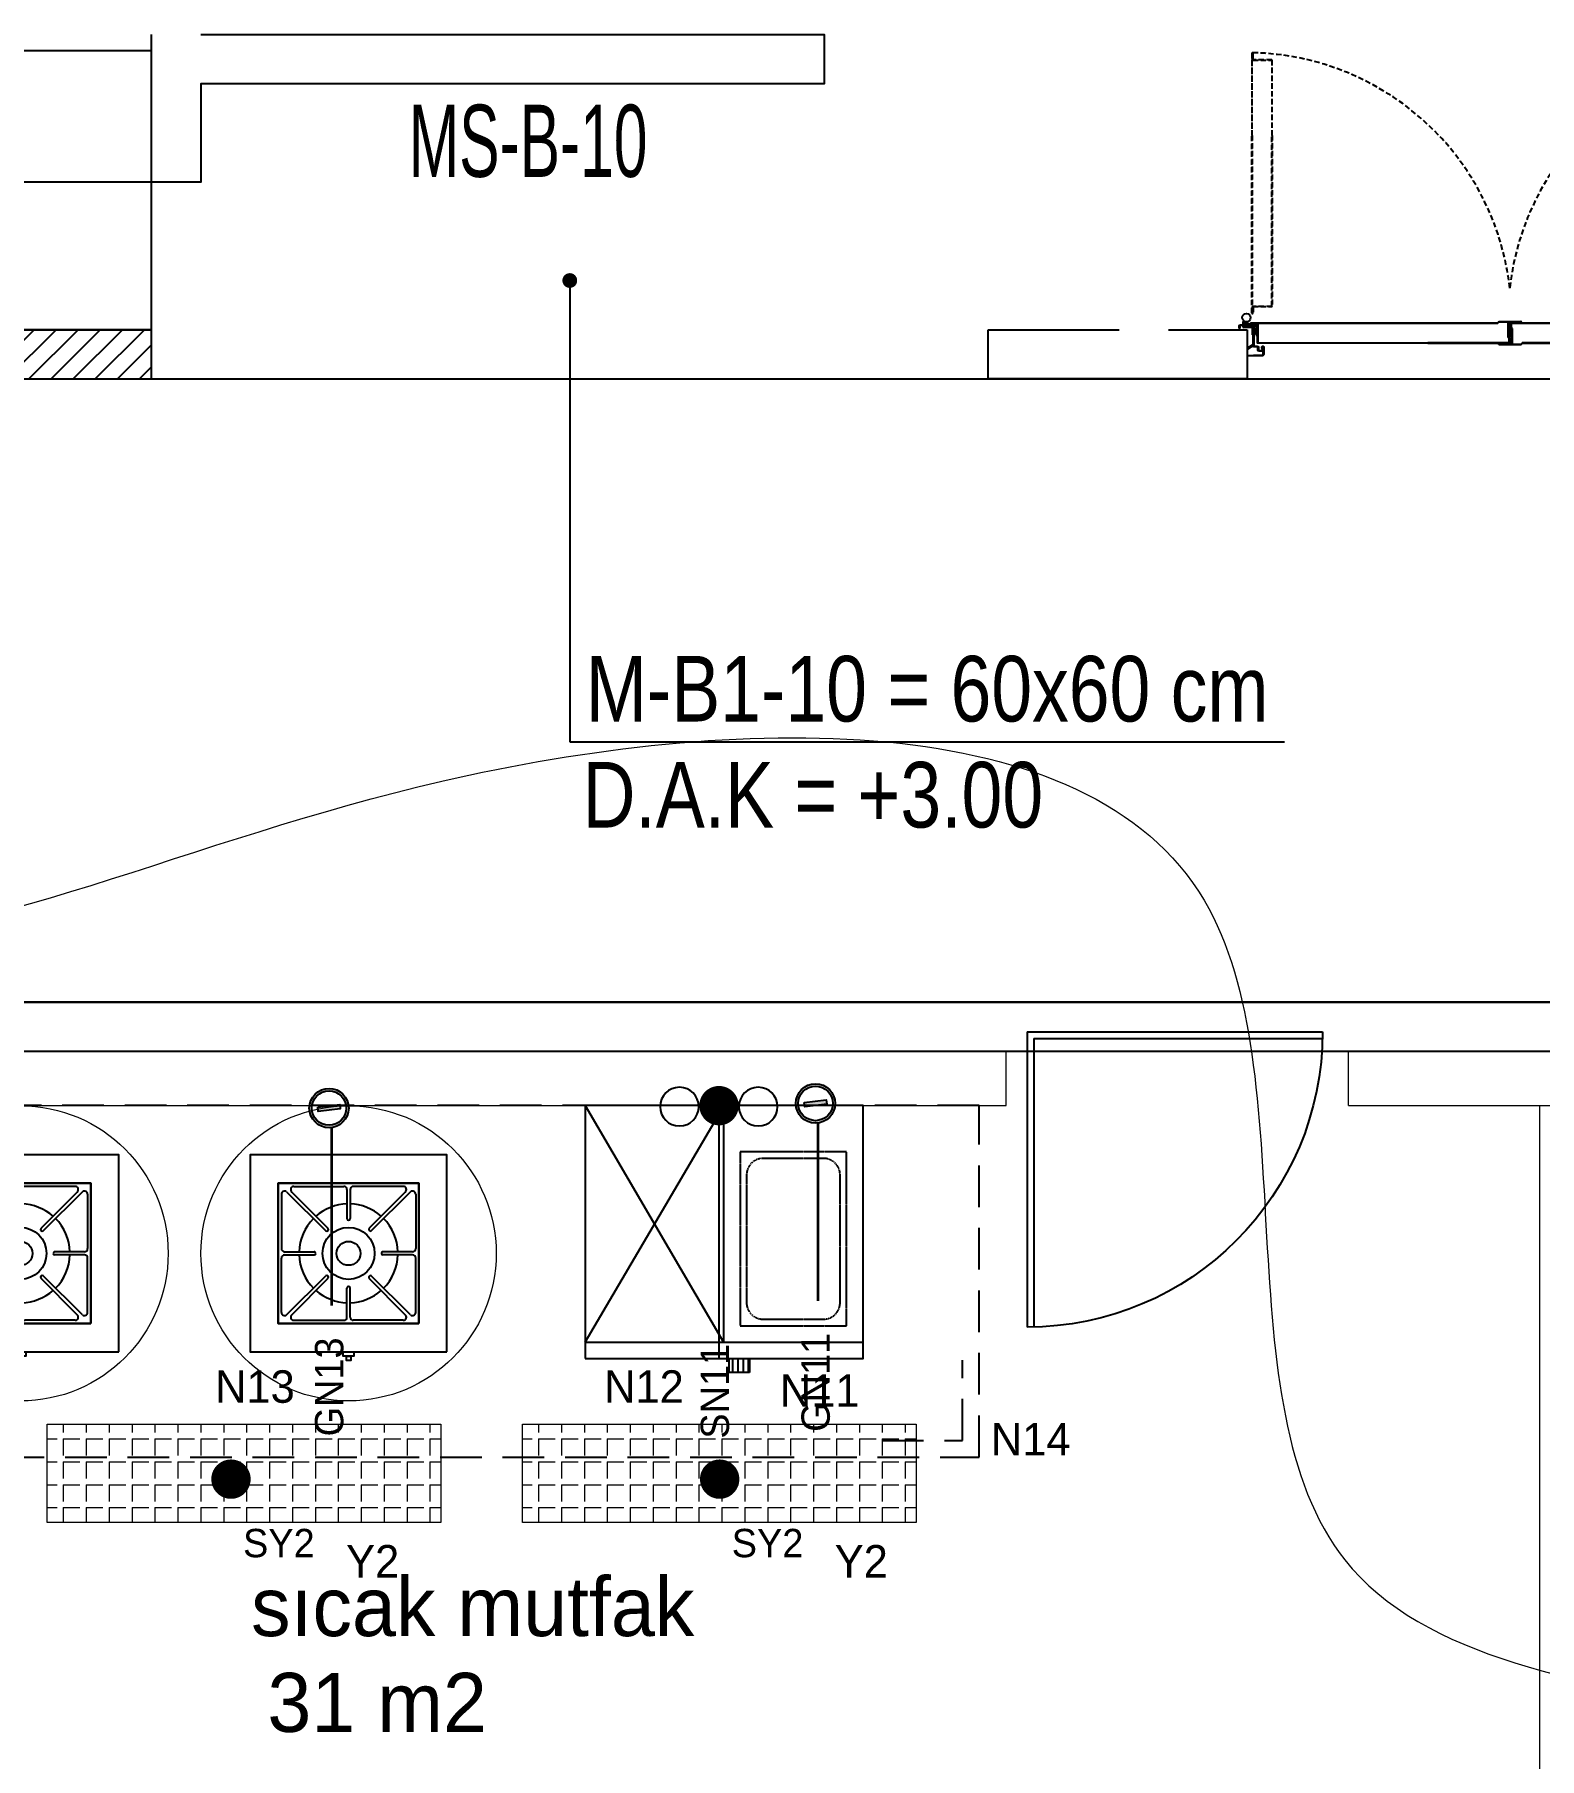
# Model space of a CAD drawing. Header units: centimetres. Extents: x -72470 to -43129, y -18750 to -16337.
# Drawn here: x -46882 to -46423, y -17108 to -16582 of the extents above; entities that cross this region are included whole.
import ezdxf

# ---------------------------------------------------------------- set-up
doc = ezdxf.new("R2010")
doc.units = ezdxf.units.CM
doc.header["$MEASUREMENT"] = 0
for name, pattern in [('11-021_3001-BLOK_B_ZEMIN_KAT$0$HIDDEN2', [4.7624999999999975, 3.174999999999998, -1.587499999999999]), ('DASHDOT', [25.399999999999995, 12.7, -6.349999999999998, 0, -6.349999999999998]), ('Dashed', [0.0056444444656372, 0.0028222222328186, -0.0028222222328186]), ('DUZ', [0]), ('HIDDENX2', [19.049999999999997, 12.7, -6.349999999999998])]:
    doc.linetypes.add(name, pattern=pattern)
doc.layers.get('0').update_dxf_attribs({"linetype": 'DUZ', "lineweight": 0})
doc.layers.add('11-021_3001-BLOK_B_ZEMIN_KAT$0$2DALANNET', color=1, linetype='Continuous', plot=False)
for name, color, linetype in [('11-021_3001-BLOK_B_ZEMIN_KAT$0$2DDOSEMETARAMA', 8, 'Continuous'), ('11-021_3001-BLOK_B_ZEMIN_KAT$0$2DDUVAR', 3, 'Continuous'), ('11-021_3001-BLOK_B_ZEMIN_KAT$0$2DKAPI', 180, 'Continuous'), ('11-021_3001-BLOK_B_ZEMIN_KAT$0$2DTARAMA-DUVAR', 250, 'Continuous'), ('11-021_3001-BLOK_B_ZEMIN_KAT$0$2DTARAMA1', 253, 'Continuous'), ('11-021_3001-BLOK_B_ZEMIN_KAT$0$2DYAZI1', 212, 'Continuous'), ('11-021_3001-BLOK_B_ZEMIN_KAT$0$2DYAZI_SAFT', 212, 'Continuous'), ('kapı ABD', 55, 'Continuous'), ('S2000-002 Çizgi', 7, 'Continuous'), ('S2000-019 Su Tes İşaretler', 5, 'Continuous'), ('S2000-024 Gaz Tes İşaretler', 3, 'Continuous'), ('SIH', 4, 'Continuous'), ('SU', 152, 'Continuous'), ('wall', 4, 'Continuous')]:
    doc.layers.add(name, color=color, linetype=linetype)
for name, color, linetype, lineweight in [('ELK', 1, 'Continuous', 35), ('GAZ', 200, 'Continuous', 25), ('TEFRIS', 30, 'Continuous', 9)]:
    doc.layers.add(name, color=color, linetype=linetype, lineweight=lineweight)
doc.styles.add('11-021_3001-BLOK_B_ZEMIN_KAT$0$ARIAL', font='arial.ttf', dxfattribs={"width": 0.8})
doc.styles.add('11-021_3001-BLOK_B_ZEMIN_KAT$0$OLCU', font='arial.ttf', dxfattribs={"width": 0.8})
doc.styles.add('TAKSİM', font='GOTHIC.TTF', dxfattribs={"height": 20})
doc.dimstyles.new('11-021_3001-BLOK_B_ZEMIN_KAT$0$DIM100', dxfattribs={"dimscale": 90, "dimtxt": 0.25, "dimasz": 0.005, "dimexe": 0.04, "dimexo": 0.1, "dimgap": 0.05, "dimtad": 1, "dimrnd": 0.5, "dimdsep": 46, "dimtxsty": '11-021_3001-BLOK_B_ZEMIN_KAT$0$OLCU', "dimblk": '11-021_3001-BLOK_B_ZEMIN_KAT$0$WDIM', "dimcen": 0.09, "dimse1": 1, "dimse2": 1, "dimclrd": 256, "dimclre": 256, "dimclrt": 6, "dimadec": 0, "dimazin": 0, "dimtfac": 1, "dimtix": 1, "dimtmove": 1, "dimatfit": 2, "dimldrblk": '11-021_3001-BLOK_B_ZEMIN_KAT$0$WDIM', "dimfxl": 1, "dimtolj": 1, "dimarcsym": 0})

# ---------------------------------------------------------------- blocks, each defined once
blk = doc.blocks.new('11-021_3001-BLOK_B_ZEMIN_KAT$0$K-22')
at = {"layer": '11-021_3001-BLOK_B_ZEMIN_KAT$0$2DKAPI'}
for p, q in [((-1.359999900008915, 2.290000000000873), (-1.359999900008915, 1.5)), ((-1.359999900008915, 1.30000000000109), (-1.359999900008915, 1.100000000000362)), ((-1.059999900009642, 2.290000000000873), (-1.059999900009642, 1.5)), ((-1.059999900009642, 1.30000000000109), (-1.059999900009642, 1.100000000000362)), ((-0.2499999000101525, 2.440000000000509), (-0.9099999000100067, 2.440000000000509)), ((1.390000099991083, 0.9500000000007276), (-0.9099999000100067, 0.9500000000007276)), ((1.390000099991083, 0.6500000000014552), (-0.9099999000100067, 0.6500000000014552)), ((-0.7299999000097162, 0.9500000000007276), (-0.7299999000097162, 1.30000000000109)), ((-0.1482389756292832, 2.444115963049624), (-0.3680908695623657, 2.224264057662365)), ((0.6406736556655233, 2.808764555677043), (-0.1266695074828021, 2.041421352554606)), ((2.650000099989483, 1.700000000000725), (0.0147518524372572, 1.700000000000725)), ((1.390000099991083, 0.9500000000007276), (2.032287565552906, 0.9500000000007276)), ((1.5, 0.5), (1.5, -1.549999999999271)), ((1.800000000001088, 0.5), (1.800000000001088, -1.549999999999271)), ((2.164575231096023, 1.400000000001455), (2.650000099989483, 1.400000000001455)), ((2.800000099990937, 1.25), (2.800000099990937, -2)), ((3.100000099990211, 1.25), (3.100000099990211, -2)), ((76.80000000000109, 2.515000000001236), (76.32500000000073, 2.040000000000873)), ((76.8114213562385, 2.415000000000873), (76.39571067811812, 1.999289321882313)), ((76.80000000000109, 2.515000000001236), (83.375, 2.515000000001236)), ((76.8114213562385, 2.415000000000873), (83.375, 2.415000000000873)), ((79.39999999999962, 2.290000000000873), (79.39999999999962, -2.17819388603311)), ((79.5, 2.390000000001236), (83.27499999999962, 2.390000000001236)), ((79.5, 2.290000000000873), (79.5, -2.17819388603311)), ((79.5, 2.290000000000873), (83.27499999999962, 2.290000000000873)), ((79.80000000000109, 1.861806113967759), (79.5, 1.861806113967759)), ((79.5, 0.2218061139683414), (79.80000000000109, 0.2218061139683414)), ((79.57500000000073, 2.265000000001236), (83.37500000000182, 2.265000000001236)), ((79.57500000000073, 2.265000000001236), (79.57500000000073, 2.165000000000873)), ((79.57500000000073, 2.165000000000873), (83.37500000000182, 2.165000000000873)), ((79.80000000000109, 1.861806113967759), (79.80000000000109, -2.17819388603311)), ((80.39999999999961, 0.5353113425608172), (80.39999999999961, 1.940000000000509)), ((80.39999999999961, 0.3781938860338414), (80.39999999999961, -3.92180611396543)), ((80.70000000000073, 0.3781938860338414), (80.39999999999961, 0.3781938860338414)), ((80.47411809548973, 0.4387187599331811), (80.70000000000073, 0.3781938860338414)), ((80.5, 0.5353113425608172), (80.5, 1.970000000001164)), ((80.5, 0.5353113425608172), (80.72588190451098, 0.4747864686632969)), ((80.70000000000073, -4.349999999998543), (80.70000000000073, 0.3781938860338414)), ((80.80000000000109, -4.349999999998543), (80.80000000000109, 0.3781938860338414)), ((83.27499999999962, 2.390000000001236), (83.27499999999962, 2.290000000000873)), ((83.375, 2.415000000000873), (83.37500000000182, 2.265000000001236)), ((83.47500000000038, 2.415000000000873), (83.47500000000038, 2.265000000001236)), ((156.8999999000098, 1.25), (156.8999999000098, -2)), ((157.199999900009, 1.25), (157.199999900009, -2)), ((157.3499999000105, 1.700000000000725), (159.9852481475627, 1.700000000000725)), ((157.8354247689039, 1.400000000001455), (157.3499999000105, 1.400000000001455)), ((158.6099999000089, 0.9500000000007276), (157.9677124344471, 0.9500000000007276)), ((158.1999999999989, 0.5), (158.1999999999989, -1.549999999999271)), ((158.5, 0.5), (158.5, -1.549999999999271)), ((158.6099999000089, 0.9500000000007276), (160.90999990001, 0.9500000000007276)), ((158.6099999000089, 0.6500000000014552), (160.90999990001, 0.6500000000014552)), ((159.3593263443344, 2.808764555677043), (160.1266695074828, 2.041421352554606)), ((160.1482389756293, 2.444115963049624), (160.3680908695623, 2.224264057662365)), ((160.2499999000101, 2.440000000000509), (160.90999990001, 2.440000000000509)), ((160.7299999000097, 0.9500000000007276), (160.7299999000097, 1.30000000000109)), ((161.0599999000096, 2.290000000000873), (161.0599999000096, 1.5)), ((161.0599999000096, 1.30000000000109), (161.0599999000096, 1.100000000000362)), ((161.3599999000089, 2.290000000000873), (161.3599999000089, 1.5)), ((161.3599999000089, 1.30000000000109), (161.3599999000089, 1.100000000000362)), ((1.800000000001088, -1.549999999999271), (1.5, -1.549999999999271)), ((3.100000099990211, -2), (2.800000099990937, -2)), ((76.70000000000255, -4.474999999998543), (76.7000000000007, -4.324999999998905)), ((80.60000000000036, -4.224999999998543), (76.80000000000109, -4.224999999998543)), ((80.60000000000036, -4.324999999998905), (76.80000000000109, -4.324999999998905)), ((76.80000000000109, -4.474999999998543), (76.80000000000109, -4.324999999998905)), ((83.3635786437626, -4.474999999998543), (76.80000000000109, -4.474999999998543)), ((83.375, -4.574999999998908), (76.80000000000109, -4.574999999998908)), ((80.70000000000073, -4.349999999998543), (76.89999999999962, -4.349999999998543)), ((76.89999999999962, -4.449999999998908), (76.89999999999962, -4.349999999998543)), ((80.70000000000073, -4.449999999998908), (76.89999999999962, -4.449999999998908)), ((79.70000000000073, -2.335311342560089), (79.47411809548977, -2.274786468660749)), ((79.5, -2.17819388603311), (79.80000000000109, -2.17819388603311)), ((79.72588190451097, -2.238718759930634), (79.5, -2.17819388603311)), ((79.70000000000073, -2.335311342560089), (79.70000000000073, -3.999999999998181)), ((79.80000000000109, -0.3781938860320224), (80.39999999999961, -0.3781938860320224)), ((79.80000000000109, -0.6281938860320225), (80.39999999999961, -0.6281938860320225)), ((79.80000000000109, -1.921943872519475), (80.39999999999961, -1.346943926573658)), ((79.80000000000109, -2.335311342560089), (79.80000000000109, -3.999999999998181)), ((80.39999999999961, -1.771806113965793), (80.70000000000073, -1.771806113965793)), ((80.39999999999961, -3.92180611396543), (80.70000000000073, -3.92180611396543)), ((80.60000000000036, -4.324999999998905), (80.60000000000036, -4.224999999998543)), ((83.3635786437626, -4.474999999998543), (83.77928932188117, -4.059289321879986)), ((83.375, -4.574999999998908), (83.85000000000038, -4.099999999998543)), ((156.8999999000098, -2), (157.199999900009, -2)), ((158.1999999999989, -1.549999999999271), (158.5, -1.549999999999271)), ((2.000000099989847, -8), (0, -8)), ((157.9999999000101, -8), (160, -8))]:
    blk.add_line(p, q, dxfattribs=at)
at = {"layer": '11-021_3001-BLOK_B_ZEMIN_KAT$0$2DKAPI', "lineweight": -2}
for points in [[(3.399999999999636, -5.399999999999636), (3.399999999999636, -6.099999999998545, 0.4142135623730951), (3.600000000000362, -6.299999999999272), (4.399999999999637, -6.299999999999272, 0.4945646170043649), (4.592946919385211, -6.047355092363433), (4.59294690000024, -6.04735509999955), (4.410579620924182, -5.378967361453756, -1.142909286166664), (5.000000000001818, -5.299999999999272), (5, -7.599999999998545, -0.4142135623730871), (4.600000000000362, -8), (2, -8), (2, -7.799999999999272), (4.600000000000362, -7.799999999999272, 0.4142135623730769), (4.800000000001088, -7.599999999998545), (4.800000000001088, -5.299999999999272, 1.142909286166394), (4.603526540307938, -5.326322453816827), (4.78589384652696, -5.994710213157302, -0.4945645940809531), (4.399999999999637, -6.5), (3.600000000000362, -6.5, -0.4142135623730951), (3.199999999998908, -6.099999999998545), (3.199999999998908, -5.399999999999636, 0.4142135623730784), (3, -5.199999999998908), (2.199999999998908, -5.199999999998908, -0.3884729073062296), (1.801571681649875, -4.83542421680613), (1.805652226817983, -4.832132275398177), (1.800858313074058, -4.826189955258087, -0.0163819052192168), (1.800000000001088, -4.799999999999272), (1.800000000001088, 0.5803847000006499, -0.2679492246572428), (1.999999991667206, 0.9267949144323208, 0.7673270070872636), (1.899999999999636, 1.30000000000109), (-2.100000000000362, 1.30000000000109, 0.4142135623730974), (-2.30000000000109, 1.100000000000362), (-2.30000000000109, 0.5), (-2.499999999998181, 0.5), (-2.499999999998181, 1.100000000000362, -0.4142135623731005), (-2.100000000000362, 1.5), (1.899999999999636, 1.5, -0.7673271923644284), (2.100000008331333, 0.7535897855686926, 0.2679492053215695), (2.000000000001818, 0.5803847000006499), (2.000000000001818, -4.799999999999272, 0.4142135623730784), (2.199999999998908, -5), (3, -5, -0.4142135623731117)], [(156.6000000000003, -5.399999999999636), (156.6000000000003, -6.099999999998545, -0.4142135623730951), (156.3999999999996, -6.299999999999272), (155.6000000000003, -6.299999999999272, -0.4945646170043649), (155.4070530806148, -6.047355092363433), (155.4070530999997, -6.04735509999955), (155.5894203790758, -5.378967361453756, 1.142909286166664), (154.9999999999982, -5.299999999999272), (155, -7.599999999998545, 0.4142135623730871), (155.3999999999996, -8), (158, -8), (158, -7.799999999999272), (155.3999999999996, -7.799999999999272, -0.4142135623730769), (155.1999999999989, -7.599999999998545), (155.1999999999989, -5.299999999999272, -1.142909286166394), (155.396473459692, -5.326322453816827), (155.214106153473, -5.994710213157302, 0.4945645940809531), (155.6000000000003, -6.5), (156.3999999999996, -6.5, 0.4142135623730951), (156.8000000000011, -6.099999999998545), (156.8000000000011, -5.399999999999636, -0.4142135623730784), (157, -5.199999999998908), (157.8000000000011, -5.199999999998908, 0.3884729073062296), (158.1984283183501, -4.83542421680613), (158.194347773182, -4.832132275398177), (158.1991416869259, -4.826189955258087, 0.0163819052192168), (158.1999999999989, -4.799999999999272), (158.1999999999989, 0.5803847000006499, 0.2679492246572428), (158.0000000083328, 0.9267949144323208, -0.7673270070872636), (158.1000000000003, 1.30000000000109), (162.1000000000003, 1.30000000000109, -0.4142135623730974), (162.3000000000011, 1.100000000000362), (162.3000000000011, 0.5), (162.4999999999982, 0.5), (162.4999999999982, 1.100000000000362, 0.4142135623731005), (162.1000000000003, 1.5), (158.1000000000003, 1.5, 0.7673271923644284), (157.8999999916686, 0.7535897855686926, -0.2679492053215695), (157.9999999999982, 0.5803847000006499), (157.9999999999982, -4.799999999999272, -0.4142135623730784), (157.8000000000011, -5), (157, -5, 0.4142135623731117)]]:
    blk.add_lwpolyline(points, format="xyb", close=True, dxfattribs=at)
at = {"layer": '11-021_3001-BLOK_B_ZEMIN_KAT$0$2DKAPI'}
for points in [[(55, -4.099999999998543), (55, -4.099999999998543), (3.220000099989191, -4.099999999998543, -0.4142135623730951), (3.100000099990211, -3.979999999999563), (3.100000099990211, 1.75, 0.4142135623730721), (2.970000099989191, 1.880000000001015), (1.120000099990644, 1.880000000001015, 1), (1.120000099990644, 1.860000000000581), (2.965000099989993, 1.860000000000581, -1), (2.965000099989993, 1.700000000000725), (1.120000099990644, 1.700000000000725, -1), (1.120000099990644, 2.040000000000873), (55, 2.040000000000873)], [(55, 1.970000000001164), (55, 1.970000000001164), (1.120000099990644, 1.970000000001164, 1), (1.120000099990644, 1.770000000000436), (2.965000099989993, 1.770000000000436, 1), (2.965000099989993, 1.79000000000087), (1.120000099990644, 1.79000000000087, -1), (1.120000099990644, 1.950000000000725), (2.970000099989191, 1.950000000000725, -0.4142135623730951), (3.170000099989918, 1.75), (3.170000099989918, -3.979999999999563, 0.4142135623730951), (3.220000099989191, -4.029999999998834), (55, -4.029999999998834)], [(83.85000000000038, -4.099999999998543), (156.7799999000108, -4.099999999998543, 0.4142135623730951), (156.8999999000098, -3.979999999999563), (156.8999999000098, 1.75, -0.4142135623730721), (157.0299999000108, 1.880000000001015), (158.8799999000093, 1.880000000001015, -1), (158.8799999000093, 1.860000000000581), (157.0349999000082, 1.860000000000581, 1), (157.0349999000082, 1.700000000000725), (158.8799999000093, 1.700000000000725, 1), (158.8799999000093, 2.040000000000873), (80.5, 2.040000000000873)], [(80.5, 1.970000000001164), (158.8799999000093, 1.970000000001164, -1), (158.8799999000093, 1.770000000000436), (157.0349999000082, 1.770000000000436, -1), (157.0349999000082, 1.79000000000087), (158.8799999000093, 1.79000000000087, 1), (158.8799999000093, 1.950000000000725), (157.0299999000108, 1.950000000000725, 0.4142135623730951), (156.82999990001, 1.750000000001818), (156.82999990001, -3.979999999999563, -0.4142135623730951), (156.7799999000108, -4.029999999998834), (83.85000000000038, -4.029999999998834)]]:
    blk.add_lwpolyline(points, format="xyb", dxfattribs=at)
for points in [[(2.000000099989847, 0.5803847577299166), (2.180000099990138, 0.5803847577299166), (2.180000099990138, -1.419615242270083), (2.000000099989847, -1.419615242270083)], [(157.9999999000101, 0.5803847577299166), (157.8199999000098, 0.5803847577299166), (157.8199999000098, -1.419615242270083), (157.9999999000101, -1.419615242270083)]]:
    blk.add_lwpolyline(points, close=True, dxfattribs=at)
for points in [[(76.32500000000073, 2.040000000000873), (55, 2.040000000000873)], [(55, 1.970000000001164), (76.32500000000073, 1.970000000001164)], [(79.70000000000073, -4.029999999998834), (55, -4.029999999998834)], [(55, -4.099999999998543), (79.70000000000073, -4.099999999998543)]]:
    blk.add_lwpolyline(points, dxfattribs=at)
for points in [[(0.1940188268181373, -5.890280175397493), (0.0056522268187109, -5.656789275399205), (1.617285526817795, -4.598641375398074), (1.800858313074058, -4.826189955258087, 0.0057888035187655), (1.801571681649875, -4.83542421680613)], [(159.8059811731818, -5.890280175397493), (159.9943477731813, -5.656789275399205), (158.3827144731821, -4.598641375398074), (158.1991416869259, -4.826189955258087, -0.0057888035187655), (158.1984283183501, -4.83542421680613)]]:
    blk.add_lwpolyline(points, format="xyb", close=True, dxfattribs=at)
for centre in [(-0.2499999000101525, 3.700000000000727), (-0.2499999000101525, 3.700000000000727), (160.2499999000101, 3.700000000000727), (160.2499999000101, 3.700000000000727)]:
    blk.add_circle(centre, 1.26, dxfattribs=at)
for centre, radius, start, end in [((-0.9099999000100067, 2.290000000000873), 0.45, 107.0781570167252, 180), ((-0.9099999000100067, 1.100000000000362), 0.45, 180, 270), ((-0.9099999000100067, 2.290000000000873), 0.15, 90, 180), ((-0.9099999000100067, 1.100000000000362), 0.15, 180, 270), ((0.0147518524372572, 1.900000000001455), 0.5, 135.0000014923414, 233.1301023541299), ((0.0147518524372572, 1.900000000001455), 0.2, 135.0000014923414, 270), ((1.350000000000362, 0.5), 0.45, 0, 90), ((1.350000000000362, 0.5), 0.15, 0, 90), ((2.650000099989483, 1.25), 0.45, 0, 90), ((2.650000099989483, 1.25), 0.15, 0, 90), ((76.32500000000073, 2.070000000001524), 0.1, 270, 314.9999999998709), ((79.5, 2.290000000000873), 0.1, 90, 180), ((80.5, 1.940000000000509), 0.1, 90, 180), ((80.5, 0.5353113425608172), 0.1, 180, 255.0000000000056), ((80.70000000000073, 0.3781938860338414), 0.1, 0, 75.00000000000556), ((83.375, 2.415000000000873), 0.1, 0, 90), ((83.37500000000182, 2.265000000001236), 0.1, 270, 0), ((157.3499999000105, 1.25), 0.45, 90, 180), ((157.3499999000105, 1.25), 0.15, 90, 180), ((158.6499999999996, 0.5), 0.45, 90, 180), ((158.6499999999996, 0.5), 0.15, 90, 180), ((159.9852481475627, 1.900000000001455), 0.2, 270, 44.99999850765855), ((159.9852481475627, 1.900000000001455), 0.5, 306.8698976458701, 44.99999850765855), ((160.90999990001, 2.290000000000873), 0.15, 0, 90), ((160.90999990001, 1.100000000000362), 0.45, 270, 0), ((160.90999990001, 1.100000000000362), 0.15, 270, 0), ((160.90999990001, 2.290000000000873), 0.45, 0, 72.9218429832748), ((1.805652226817983, -4.832132275398177), 0.3, 218.8945269999173, 292.0243129999457), ((76.80000000000109, -4.324999999998905), 0.1, 90, 180), ((76.80000000000109, -4.474999999998543), 0.1, 180, 270), ((79.5, -2.17819388603311), 0.1, 180, 255.0000000000056), ((79.70000000000073, -3.999999999998181), 0.1, 270, 0), ((79.70000000000073, -2.335311342560089), 0.1, 0, 75.00000000000556), ((80.70000000000073, -4.349999999998543), 0.1, 270, 0), ((83.85000000000038, -4.129999999999199), 0.1, 90, 134.999999999871), ((158.194347773182, -4.832132275398177), 0.3, 247.9756870000544, 321.1054730000827), ((0.0056522268187109, -5.656789275399205), 0.3, 270, 308.8945270000272), ((159.9943477731813, -5.656789275399205), 0.3, 231.1054729999729, 270)]:
    blk.add_arc(centre, radius, start, end, dxfattribs=at)
at = {"layer": '11-021_3001-BLOK_B_ZEMIN_KAT$0$2DTARAMA1', "linetype": '11-021_3001-BLOK_B_ZEMIN_KAT$0$HIDDEN2', "ltscale": 0.5}
for points in [[(7.550000099989117, 59.24999990001015), (7.550000099990938, 82.16319626546829, 0.4142135623730951), (7.430000099991955, 82.28319626546727), (1.700000099992394, 82.28319626546727, -0.4142135623730721), (1.570000099991375, 82.41319626546829), (1.570000099991375, 84.26319626546865, -1), (1.59000009999181, 84.26319626546865), (1.59000009999181, 82.41819626546749, 1), (1.750000099991666, 82.41819626546749), (1.750000099991666, 84.26319626546865, 1), (1.41000009999152, 84.26319626546865), (1.4100000999897, 59.24999990001015)], [(1.48000009998941, 59.24999990001015), (1.480000099991226, 84.26319626546865, -1), (1.680000099991955, 84.26319626546865), (1.680000099991955, 82.41819626546749, -1), (1.66000009999152, 82.41819626546749), (1.66000009999152, 84.26319626546865, 1), (1.500000099991666, 84.26319626546865), (1.500000099991666, 82.41319626546829, 0.4142135623730951), (1.700000099992394, 82.21319626546756), (7.430000099991955, 82.21319626546756, -0.4142135623730951), (7.480000099991227, 82.16319626546829), (7.480000099989411, 59.24999990001015)], [(152.449999900009, 59.24999990001015), (152.4499999000072, 82.16319626546829, -0.4142135623730951), (152.569999900006, 82.28319626546727), (158.2999999000058, 82.28319626546727, 0.4142135623730721), (158.4299999000068, 82.41319626546829), (158.4299999000068, 84.26319626546865, 1), (158.4099999000063, 84.26319626546865), (158.4099999000063, 82.41819626546749, -1), (158.2499999000065, 82.41819626546749), (158.2499999000065, 84.26319626546865, -1), (158.5899999000066, 84.26319626546865), (158.5899999000085, 59.24999990001015)], [(158.5199999000088, 59.24999990001015), (158.5199999000069, 84.26319626546865, 1), (158.3199999000061, 84.26319626546865), (158.3199999000061, 82.41819626546749, 1), (158.3399999000066, 82.41819626546749), (158.3399999000066, 84.26319626546865, -1), (158.4999999000065, 84.26319626546865), (158.4999999000065, 82.41319626546829, -0.4142135623730951), (158.2999999000058, 82.21319626546756), (152.569999900006, 82.21319626546756, 0.4142135623730951), (152.5199999000069, 82.16319626546829), (152.5199999000087, 59.24999990001015)], [(7.550000099989117, 59.24999990001015), (7.550000099990938, 59.24999990001015), (7.550000099990938, 7.170000000001892, -0.4142135623730951), (7.430000099988318, 7.050000000001089), (1.700000099988755, 7.050000000001089, 0.4142135623730721), (1.570000099989553, 6.920000000001892), (1.570000099989553, 5.069999999999708, 1), (1.590000099988174, 5.069999999999708), (1.590000099988174, 6.915000000000872, -1), (1.750000099988028, 6.915000000000872), (1.750000099989844, 5.069999999999708, -1), (1.4100000999897, 5.069999999999708), (1.4100000999897, 59.24999990001015)], [(1.48000009998941, 59.24999990001015), (1.48000009998941, 59.24999990001015), (1.48000009998941, 5.069999999999708, 1), (1.680000099988316, 5.069999999999708), (1.680000099988316, 6.915000000000872, 1), (1.6600000999897, 6.915000000000872), (1.6600000999897, 5.069999999999708, -1), (1.500000099989844, 5.069999999999708), (1.500000099989844, 6.920000000001892, -0.4142135623730951), (1.700000099988755, 7.120000000000798), (7.430000099988318, 7.120000000000798, 0.4142135623730951), (7.480000099989411, 7.170000000001892), (7.480000099989411, 59.24999990001015)], [(152.449999900009, 59.24999990001015), (152.4499999000072, 59.24999990001015), (152.4499999000072, 7.170000000001892, 0.4142135623730951), (152.5699999000098, 7.050000000001089), (158.2999999000094, 7.050000000001089, -0.4142135623730721), (158.4299999000086, 6.920000000001892), (158.4299999000086, 5.069999999999708, -1), (158.40999990001, 5.069999999999708), (158.40999990001, 6.915000000000872, 1), (158.2499999000101, 6.915000000000872), (158.2499999000083, 5.069999999999708, 1), (158.5899999000085, 5.069999999999708), (158.5899999000085, 59.24999990001015)], [(158.5199999000088, 59.24999990001015), (158.5199999000088, 59.24999990001015), (158.5199999000088, 5.069999999999708, -1), (158.3199999000098, 5.069999999999708), (158.3199999000098, 6.915000000000872, -1), (158.3399999000085, 6.915000000000872), (158.3399999000085, 5.069999999999708, 1), (158.4999999000083, 5.069999999999708), (158.4999999000083, 6.920000000001892, 0.4142135623730951), (158.2999999000094, 7.120000000000798), (152.5699999000098, 7.120000000000798, -0.4142135623730951), (152.5199999000087, 7.170000000001892), (152.5199999000087, 59.24999990001015)]]:
    blk.add_lwpolyline(points, format="xyb", dxfattribs=at)
for centre, radius, start, end in [((-0.2499999000101525, 3.700000000001636), 80.75397788957945, 6.404534620221742, 88.69874516657198), ((160.2499999000101, 3.699999999999818), 80.75397788958182, 91.301254833428, 173.5954653797235)]:
    blk.add_arc(centre, radius, start, end, dxfattribs=at)
blk = doc.blocks.new('11-021_3001-BLOK_B_ZEMIN_KAT$0$_Dot')
at = {"color": 0, "linetype": 'ByBlock', "lineweight": -2}
blk.add_line((-0.5, 0), (-1, 0), dxfattribs=at)
at = {"color": 0, "linetype": 'ByBlock', "const_width": 0.5}
blk.add_lwpolyline([(-0.25, 0, 1), (0.25, 0, 1)], format="xyb", close=True, dxfattribs=at)
blk = doc.blocks.new('11-021_3001-BLOK_B_ZEMIN_KAT$0$WDIM')
for p, q in [((0, -20), (0, 20.00000000000364)), ((-7.071067811863031, -7.071067811863031), (7.071067811863031, 7.071067811863031)), ((-15, 3.638e-12), (15, 0))]:
    blk.add_line(p, q)
blk = doc.blocks.new('rtyjjkw5')
at = {"layer": 'kapı ABD', "color": 7}
for p, q in [((-2, 2), (-2, 90)), ((0, 0), (0, 90)), ((-2, 2), (-90, 2)), ((0, 0), (-90, 0))]:
    blk.add_line(p, q, dxfattribs=at)
blk.add_arc((0, 0), 90, 90, 180, dxfattribs=at)
blk = doc.blocks.new('A$C73A43FF4')
at = {"layer": 'S2000-002 Çizgi'}
for p, q in [((13.34577886293937, 53.03139443360123), (28.55210496410746, 53.03139443360123)), ((46.65417840822739, 53.03139443360123), (31.44785221053462, 53.03139443360123)), ((51.42857945591639, 11.19582252253531), (51.42857945591639, 54.05296537953472)), ((9.536685745409159, 50.63877369850342), (9.536685745409159, 34.07226762251048)), ((11.10751322696978, 51.39028234246689), (23.07058826042612, 39.50277661389737)), ((12.74025950458781, 51.3146366431447), (23.67622557221239, 40.25452463962574)), ((29.51735401407404, 52.06614528710814), (29.51735401407404, 43.20446092698512)), ((30.48260316056712, 52.06614528710814), (30.48260316056712, 43.20446092698512)), ((47.25969776657804, 51.3146366431447), (36.32373169895436, 40.25452463962574)), ((48.89244404419696, 51.39028234246689), (36.92936901073972, 39.50277661389737)), ((50.46333040594982, 50.63877369850342), (50.46333040594982, 34.07226762251048)), ((23.74927899868453, 39.5758301368969), (23.74927899868453, 39.57606585071517)), ((36.25067827248131, 39.5758301368969), (36.25067827248131, 39.57606585071517)), ((10.50193479537665, 33.10701847601922), (19.51255649145241, 33.10701847601922)), ((10.50193479537665, 32.14176942605082), (19.51255649145241, 32.14176942605082)), ((10.50193479537665, 32.14176932952614), (19.51255649145241, 32.14176932952614)), ((49.49808125945674, 33.10701847601922), (40.48740068318875, 33.10701847601922)), ((49.49808125945674, 32.14176942605082), (40.48740068318875, 32.14176942605082)), ((49.49808125945674, 32.14176932952614), (40.48740068318875, 32.14176932952614)), ((9.536685745409159, 14.61001420356661), (9.536685745409159, 31.17652027955955)), ((50.46333040594982, 14.61001420356661), (50.46333040594982, 31.17652027955955)), ((11.10751322696978, 13.85850555960314), (23.07058826042612, 25.74601128817267)), ((12.74025950458781, 13.93415125892534), (23.67622557221239, 24.99426326244429)), ((23.74927899868453, 25.67295776517312), (23.74927899868453, 25.67272205135487)), ((29.51735401407404, 13.18264261496006), (29.51735401407404, 22.04432697508492)), ((30.48260316056712, 13.18264261496006), (30.48260316056712, 22.04432697508492)), ((36.25067827248131, 25.67295776517312), (36.25067827248131, 25.67272205135487)), ((47.25969776657804, 13.93415125892534), (36.32373169895436, 24.99426326244429)), ((48.89244404419696, 13.85850555960314), (36.92936901073972, 25.74601128817267)), ((8.57143659891699, 11.19582252253531), (51.42857945591639, 11.19582252253531)), ((13.34577886293937, 12.2173934684688), (28.55210496410746, 12.2173934684688)), ((46.65417840822739, 12.2173934684688), (31.44785221053462, 12.2173934684688))]:
    blk.add_line(p, q, dxfattribs=at)
for points in [[(60.00000802731665, 2.624393951135061), (60.00000802731665, 62.62439395093497), (8.027516742e-06, 62.62439395093497), (8.027516742e-06, 2.624393951135061)], [(51.42857945591639, 11.19582252253531), (51.42857945591639, 54.05296537953472), (8.57143659891699, 54.05296537953472), (8.57143659891699, 11.19582252253531)], [(51.42857945591639, 11.19582252253531), (8.57143659891699, 11.19582252253531), (8.57143659891699, 54.05296537953472), (51.42857945591639, 54.05296537953472)], [(51.42857945591639, 11.19582252253531), (8.57143659891699, 11.19582252253531), (8.57143659891699, 54.05296537953472), (51.42857945591639, 54.05296537953472)], [(28.35975802741632, 2.624393951135061), (31.64025802741708, 2.624393951135061), (31.64025802741708, 1.312193951134759), (28.35975802741632, 1.312193951134759)], [(29.34390802741655, 1.312193951134759), (30.65610802741685, 1.312193951134759), (30.65610802741685, -6.0488655436e-06), (29.34390802741655, -6.0488655436e-06)]]:
    blk.add_lwpolyline(points, close=True, dxfattribs=at)
for radius in [7.928277897756767, 3.642563612056767]:
    blk.add_circle((29.99997863558292, 32.62439395103502), radius, dxfattribs=at)
for centre, radius, start, end in [((13.34577886293937, 52.06614528710814), 0.9652491464924421, 90.00000299998466, 231.147999999975), ((28.55210496410746, 52.06614528710814), 0.9652491464924421, 359.9999950000255, 89.99999700001536), ((31.44785221053462, 52.06614528710814), 0.9652491464924421, 89.99999700001536, 180), ((46.65417840822739, 52.06614528710814), 0.9652491464924421, 308.852000000025, 89.99999700001536), ((10.50187601171001, 50.63877369850342), 0.9652491464924421, 51.148000999984, 180.0000049999744), ((29.99997863558292, 32.62439395103502), 15.0711350405901, 91.83510280836585, 131.3747573071069), ((29.99997863558292, 32.62439395103502), 15.0711350405901, 48.62524269289312, 88.16489755877983), ((49.49808125945674, 50.63877369850342), 0.9652491464924421, 359.9999950000255, 128.851999000016), ((29.99997863558292, 32.62439395103502), 15.0711350405901, 135.2010502838732, 178.1648975588335), ((29.99997863558292, 43.20446092698512), 0.4826245249837685, 180, 269.9999990000051), ((29.99997863558292, 43.20446092698512), 0.4826245249837685, 269.9999990000051, 359.9999950000255), ((29.99997863558292, 32.62439395103502), 15.0711350405901, 1.835102441166419, 44.79894971612678), ((23.37340686805692, 39.87864884105147), 0.4826245249837685, 231.1534640000196, 321.1356869999592), ((23.37340686805692, 39.87864884105147), 0.4826245249837685, 321.1470799999462, 51.14044700000023), ((36.62655040310982, 39.87864884105147), 0.4826245249837685, 128.8595529999997, 218.8529200000538), ((36.62655040310982, 39.87864884105147), 0.4826245249837685, 218.8643130000408, 308.8465359999805), ((10.50193479537665, 34.07226762251048), 0.9652491464924421, 180, 269.9999990000051), ((10.50193479537665, 31.17652027955955), 0.9652491464924421, 90.00000099999487, 180), ((29.99997863558292, 32.62439395103502), 15.0711350405901, 181.8351028083154, 224.7989497161268), ((19.51255649145241, 32.62439395103502), 0.4826245249837685, 269.9999990000051, 359.9999950000255), ((19.51255649145241, 32.62439395103502), 0.4826245249837685, 359.9999950000255, 89.99999700001536), ((40.48740068318875, 32.62439395103502), 0.4826245249837685, 89.99999700001536, 180), ((40.48740068318875, 32.62439395103502), 0.4826245249837685, 180, 269.9999990000051), ((29.99997863558292, 32.62439395103502), 15.0711350405901, 315.2010502838733, 358.1648971916846), ((49.49808125945674, 34.07226762251048), 0.9652491464924421, 269.9999990000051, 359.9999950000255), ((49.49808125945674, 31.17652027955955), 0.9652491464924421, 4.9999744481e-06, 90.00000099999487), ((29.99997863558292, 32.62439395103502), 15.0711350405901, 228.6252426928931, 268.1648971916342), ((23.37340686805692, 25.37013906101857), 0.4826245249837685, 38.86431300004075, 128.8465359999804), ((23.37340686805692, 25.37013906101857), 0.4826245249837685, 308.8595529999999, 38.85292000005379), ((29.99997863558292, 22.04432697508492), 0.4826245249837685, 90.00000099999487, 180), ((29.99997863558292, 22.04432697508492), 0.4826245249837685, 4.9999744481e-06, 90.00000099999487), ((29.99997863558292, 32.62439395103502), 15.0711350405901, 271.8351024412202, 311.3747573071068), ((36.62655040310982, 25.37013906101857), 0.4826245249837685, 141.1470799999462, 231.1404470000002), ((36.62655040310982, 25.37013906101857), 0.4826245249837685, 51.1534640000196, 141.1356869999592), ((10.50187601171001, 14.61001420356661), 0.9652491464924421, 179.9999950000255, 308.851999000016), ((13.34577886293937, 13.18264261496006), 0.9652491464924421, 128.852000000025, 269.9999970000154), ((28.55210496410746, 13.18264261496006), 0.9652491464924421, 270.0000029999845, 4.9999744481e-06), ((31.44785221053462, 13.18264261496006), 0.9652491464924421, 180, 270.0000029999845), ((46.65417840822739, 13.18264261496006), 0.9652491464924421, 270.0000029999845, 51.14799999997504), ((49.49808125945674, 14.61001420356661), 0.9652491464924421, 231.148000999984, 4.9999744481e-06)]:
    blk.add_arc(centre, radius, start, end, dxfattribs=at)
blk = doc.blocks.new('A$C6B106424')
at = {"layer": 'S2000-002 Çizgi'}
h = blk.add_hatch(dxfattribs=at)
h.set_pattern_fill('LINE', color=256, scale=0.5, angle=90, style=0)
h.set_pattern_definition([(90, (-1215.703073314944, -3768.810531495854), (-1.587499999999999, 1e-16), [])])
h.paths.add_polyline_path([(50.05683666282857, 4.255045178198997), (43.91484436783867, 4.255045178198997), (43.91484436783867, -6.3195602706e-06), (50.05683666282857, -6.3195602706e-06)])
for p, q in [((1.62689138961e-05, 9.255045178198996), (42.35001626891381, 81.35504517819938)), ((1.62689138961e-05, 81.35504517819938), (42.20001626891371, 9.255045178198996)), ((42.20001626891371, 81.35504517819938), (42.20001626891371, 9.255045178198996)), ((1.62689138961e-05, 9.255045178198996), (84.70001626891371, 9.255045178198996))]:
    blk.add_line(p, q, dxfattribs=at)
for points in [[(1.62689138961e-05, 4.255045178198997), (84.70001626891371, 4.255045178198997), (84.70001626891371, 81.35504517819938), (1.62689138961e-05, 81.35504517819938)], [(50.05683666282857, -6.3195602706e-06), (43.91484436783867, -6.3195602706e-06), (43.91484436783867, 4.255045178198997), (50.05683666282857, 4.255045178198997)]]:
    blk.add_lwpolyline(points, close=True, dxfattribs=at)
at = {"layer": 'S2000-002 Çizgi', "linetype": 'Dashed'}
blk.add_lwpolyline([(47.20001626891371, 67.255045178199), (47.20001626891371, 14.255045178199), (79.70001626891371, 14.255045178199), (79.70001626891371, 67.255045178199)], close=True, dxfattribs=at)
blk.add_lwpolyline([(49.20001626891418, 60.255045178199), (49.20001626891418, 21.255045178199, 0.4142135623730982), (54.20001626891418, 16.255045178199), (72.70001626891371, 16.255045178199, 0.4142135623730951), (77.70001626891371, 21.255045178199), (77.70001626891371, 60.255045178199, 0.4142135623730951), (72.70001626891371, 65.255045178199), (54.20001626891418, 65.255045178199, 0.4142135623730951)], format="xyb", close=True, dxfattribs=at)
blk = doc.blocks.new('A$C45BD7F52')
at = {"layer": 'S2000-024 Gaz Tes İşaretler'}
h = blk.add_hatch(color=256, dxfattribs=at)
h.paths.add_polyline_path([(7.999997843086021, 4.00001092405273, 1), (-2.156913978534902e-06, 4.00001092405273, 1)])
h.paths.add_polyline_path([(7.499997843086021, 4.00001092405273, 1), (0.4999978430860215, 4.00001092405273, 1)], flags=16)
for radius in [4, 3.5]:
    blk.add_circle((3.999997843086021, 4.00001092405273), radius, dxfattribs=at)
blk = doc.blocks.new('A$C73223F6F')
at = {"layer": 'GAZ'}
blk.add_hatch(color=256, dxfattribs=at).paths.add_polyline_path([(2.631994566027061, 6.750033255791095), (2.594592267594635, 5.438052007529222), (9.363133068096431, 5.245092707748881), (9.400535366532495, 6.557073956010754)])
blk.add_lwpolyline([(2.631994566027061, 6.750033255791095), (9.400535366532495, 6.557073956010754), (9.363133068096431, 5.245092707748881), (2.594592267594635, 5.438052007529222)], close=True, dxfattribs=at)
at = {"layer": 'GAZ', "xscale": 1.499999999995655, "yscale": 1.499999999995655, "zscale": 1.499999999995655, "rotation": 358.3670394844737}
blk.add_blockref('A$C45BD7F52', (-0.1709768146483839, 0.1709632629581392), dxfattribs=at)
blk = doc.blocks.new('A$C7E7D3E18')
at = {"layer": 'SIH', "linetype": 'Continuous', "const_width": 6}
blk.add_lwpolyline([(3.000007937805094, 6.00000349876359, 1), (9.000007937805094, 6.00000349876359, 1)], format="xyb", close=True, dxfattribs=at)
blk = doc.blocks.new('A$C6E87713E')
at = {"layer": 'S2000-019 Su Tes İşaretler'}
for centre in [(5.893434410694681, 6.30485435639639), (29.88815123108907, 6.30485435639639)]:
    blk.add_circle(centre, 5.893467255915311, dxfattribs=at)
blk.add_blockref('A$C7E7D3E18', (11.94957396746213, 9.586591659171972e-06))

msp = doc.modelspace()

# ---------------------------------------------------------------- hatches: boundary and pattern name
h = msp.add_hatch()
h.set_pattern_fill('ANGLE', color=256, angle=270.0000000000001)
h.set_pattern_definition([(270, (-52754.49623663886, -14788.92706649958), (6.985, 1.297690322819841e-14), [5.079999999999997, -1.904999999999999]), (360, (-52754.49623663886, -14788.92706649958), (-1.21997471109608e-14, 6.985), [5.079999999999996, -1.904999999999999])])
h.paths.add_polyline_path([(-46758.04784096585, -17005.69966321353), (-46758.04784096585, -17035.69966321353), (-46878.04784096585, -17035.69966321353), (-46878.04784096585, -17005.69966321353)])
h = msp.add_hatch()
h.set_pattern_fill('ANGLE', color=256, angle=270.0000000000001)
h.set_pattern_definition([(270, (-52609.64346651191, -14788.92706649958), (6.985, 1.297690322819841e-14), [5.079999999999997, -1.904999999999999]), (360, (-52609.64346651191, -14788.92706649958), (-1.21997471109608e-14, 6.985), [5.079999999999996, -1.904999999999999])])
h.paths.add_polyline_path([(-46613.1950708389, -17005.69966321353), (-46613.1950708389, -17035.69966321353), (-46733.1950708389, -17035.69966321353), (-46733.1950708389, -17005.69966321353)])
at = {"layer": '11-021_3001-BLOK_B_ZEMIN_KAT$0$2DDOSEMETARAMA'}
h = msp.add_hatch(dxfattribs=at)
h.set_pattern_fill('_USER', color=256, scale=60, double=1, pattern_type=0)
h.set_pattern_definition([(2.197154778051754e-15, (-47146.23922855876, -16687.06709915002), (0, 60), []), (90, (-47146.23922855876, -16687.06709915002), (-60, 3.673940397442061e-15), [])])
h.paths.add_polyline_path([(-46846.23922855876, -16667.06709915002), (-46846.23922855876, -16587.06709915747), (-47146.23922855876, -16587.06709915747), (-47146.23922855876, -16667.06709915002)])
at = {"layer": '11-021_3001-BLOK_B_ZEMIN_KAT$0$2DTARAMA-DUVAR'}
h = msp.add_hatch(dxfattribs=at)
h.set_pattern_fill('ANSI31', color=256, scale=1.5)
h.set_pattern_definition([(45, (-47146.23922855876, -16687.06709915002), (-3.367596045400932, 3.367596045400933), [])])
h.paths.add_polyline_path([(-46846.23922855876, -16687.06709915002), (-46846.23922855879, -16672.06709915002), (-47146.23922855879, -16672.06709915002), (-47146.23922855876, -16687.06709915002)])

# ---------------------------------------------------------------- linework, layer by layer
for points in [[(-46878.04784096585, -17035.69966321353), (-46878.04784096585, -17005.69966321353), (-46758.04784096585, -17005.69966321353), (-46758.04784096585, -17035.69966321353)], [(-46733.1950708389, -17035.69966321353), (-46733.1950708389, -17005.69966321353), (-46613.1950708389, -17005.69966321353), (-46613.1950708389, -17035.69966321353)]]:
    msp.add_lwpolyline(points, close=True)
at = {"layer": '11-021_3001-BLOK_B_ZEMIN_KAT$0$2DALANNET'}
msp.add_lwpolyline([(-49401.23922855879, -16687.0657194068), (-48521.23922790311, -16687.06709915002), (-48521.23922790311, -16622.06709915002), (-48371.23922790311, -16622.06709915002), (-48371.23922783063, -16687.08470625848), (-44431.23922581698, -16687.06709915002), (-44431.23922575737, -16717.06709935118), (-43288.7392286184, -16717.06709920962), (-43288.7392286184, -18167.12870619048), (-43508.53334744002, -18167.12870619048), (-43508.53334744002, -16877.06709920217), (-49401.23922802235, -16877.06614716698)], close=True, dxfattribs=at)
at = {"layer": '11-021_3001-BLOK_B_ZEMIN_KAT$0$2DDOSEMETARAMA'}
msp.add_lwpolyline([(-46846.23922855876, -16672.06709915002), (-46846.23922855876, -16587.06709915747), (-47146.23922855876, -16587.06709915747), (-47146.23922855876, -16672.06709915002), (-46846.23922855876, -16672.06709915002)], close=True, dxfattribs=at)
at = {"layer": '11-021_3001-BLOK_B_ZEMIN_KAT$0$2DDUVAR'}
for p, q in [((-46591.23922855876, -16687.06709915002), (-46591.23922855876, -16672.06709915002)), ((-46536.23922814153, -16672.06709915002), (-46512.23922832034, -16672.06709915002)), ((-46512.23922832034, -16672.06709915002), (-46512.23922832034, -16687.06709915002)), ((-46512.23922832034, -16687.06709915002), (-46591.23922855876, -16687.06709915002))]:
    msp.add_line(p, q, dxfattribs=at)
for points in [[(-46831.23922855876, -16582.06709915002), (-46641.23922855876, -16582.06709915002), (-46641.23922855876, -16597.06709915002), (-46831.23922855876, -16597.06709915002), (-46831.23922855876, -16627.06709915002), (-46846.23922855876, -16627.06709915002), (-46846.23922855876, -16582.06709915002)], [(-46591.23922855876, -16672.06709915002), (-46551.23922814153, -16672.06709915002)], [(-46109.97681537133, -16892.06709916451), (-46109.97681537133, -16892.06709916451), (-46945.63726989117, -16892.08724819476), (-46945.63726989117, -16877.08724822456), (-46358.73922855876, -16877.06709920962), (-46358.73922855876, -16892.06709922453)]]:
    msp.add_lwpolyline(points, dxfattribs=at)
msp.add_lwpolyline([(-47146.23922855876, -16687.06709915002), (-46846.23922855876, -16687.06709915002), (-46846.23922855876, -16672.06709915002), (-47146.23922855876, -16672.06709915002)], close=True, dxfattribs=at)
at = {"layer": 'ELK', "color": 3}
for p, q in [((-46791.41163718754, -16915.27797267209), (-46791.41163718754, -16969.47989600177)), ((-46643.13404743301, -16913.87341988369), (-46643.13404743301, -16968.07534321338))]:
    msp.add_line(p, q, dxfattribs=at)
at = {"layer": 'S2000-002 Çizgi', "linetype": 'HIDDENX2'}
msp.add_lwpolyline([(-47044.00506711176, -17015.69966321353), (-46594.00506711176, -17015.69966321353), (-46594.00506711176, -16908.58765261027), (-47044.00506711176, -16908.58765261027)], close=True, dxfattribs=at)
msp.add_lwpolyline([(-46623.58546602727, -17010.69966321353), (-46599.00506711176, -17010.69966321353), (-46599.00506711176, -16986.11926429803)], dxfattribs=at)
at = {"layer": 'SU'}
msp.add_line((-46673.24777011447, -16985.45663414198), (-46673.24777011447, -16908.58765261026), dxfattribs=at)
at = {"layer": 'TEFRIS', "color": 0, "linetype": 'Continuous'}
for p, q in [((-46585.68284476035, -16908.56750359532), (-46585.68284476035, -16892.06709912054)), ((-46481.38576299468, -16908.56750359532), (-46481.38576299468, -16892.06709912054)), ((-46423.16968142945, -16908.58765261027), (-46423.16968142945, -17226.79071609033))]:
    msp.add_line(p, q, dxfattribs=at)
msp.add_lwpolyline([(-46481.38576299468, -16908.56750359532), (-45801.23922873758, -16908.56750359532), (-45801.23922873758, -16892.06709912054), (-47724.28736562387, -16892.06709912054), (-47724.28736562387, -16908.56750359532), (-46585.68284476035, -16908.56750359532)], dxfattribs=at)
for centre in [(-46886.16675223094, -16953.60780162521), (-46786.16675223094, -16953.60780162521)]:
    msp.add_circle(centre, 45, dxfattribs=at)
msp.add_spline([(-48413.92361902403, -16986.74072852645), (-48260.06860958624, -16817.83838210332), (-47809.33869307167, -16817.83838210332), (-47583.97366208868, -16794.01876436531), (-47154.91338736601, -16822.16916570087), (-46962.05281907085, -16861.14664921091), (-46757.73661963043, -16809.69071639677), (-46525.38720902865, -16845.9887834389), (-46482.55033933953, -17047.01890721003), (-46359.56537882648, -17093.22990023109)], degree=3, dxfattribs=at)

# ---------------------------------------------------------------- block references
at = {"color": 4, "xscale": -1, "rotation": 270}
msp.add_blockref('rtyjjkw5', (-46579.28190242618, -16886.09284360168), dxfattribs=at)
for p in [(-46828.00046180015, -17028.43550132212), (-46679.05301266043, -17028.43550132212)]:
    msp.add_blockref('A$C7E7D3E18', p)
at = {"layer": '11-021_3001-BLOK_B_ZEMIN_KAT$0$2DKAPI'}
msp.add_blockref('11-021_3001-BLOK_B_ZEMIN_KAT$0$K-22', (-46512.23922837995, -16672.06713930865), dxfattribs=at)
at = {"layer": 'GAZ', "color": 3}
for p, rotation in [((-46648.89731627583, -16914.73004718634), 8.454303259601312), ((-46797.17490603036, -16916.13459997474), 8.454303259601334)]:
    msp.add_blockref('A$C73223F6F', p, dxfattribs=dict(at, rotation=rotation))
at = {"layer": 'S2000-002 Çizgi'}
for name, p in [('A$C6B106424', (-46714.05315500063, -16989.92254877352)), ('A$C73A43FF4', (-46916.16673086652, -16986.23219557624)), ('A$C73A43FF4', (-46816.16673086652, -16986.23219557624))]:
    msp.add_blockref(name, p, dxfattribs=at)
at = {"layer": 'wall', "color": 0, "linetype": 'DASHDOT', "xscale": -1, "rotation": 180}
msp.add_blockref('A$C6E87713E', (-46691.19735201974, -16902.58763952491), dxfattribs=at)

# ---------------------------------------------------------------- texts
at = {"style": 'TAKSİM'}
for s, height, p in [('N13', 9.9, (-46826.84804848654, -16999.15949555473, -0.0008635203109835583)), ('N12', 9.9, (-46708.27329548955, -16999.15949555473, -0.0008635203109835583)), ('N11', 9.9, (-46654.71021192003, -17000.38524737261, -0.0008635203109835583)), ('N14', 9.9, (-46590.39609494041, -17015.20914284854, -0.0008635203109835583)), ('Y2', 9.9, (-46786.91154197224, -17052.4176526039, -0.0008635203109835583)), ('Y2', 9.9, (-46637.98767665307, -17052.4176526039, -0.0008635203109835583)), ('sıcak mutfak', 18, (-46815.87760520728, -17070.28373291188)), ('31 m2', 18, (-46810.89840671328, -17099.48604783793))]:
    msp.add_text(s, height=height, dxfattribs=at).set_placement(p)
at = {"layer": '11-021_3001-BLOK_B_ZEMIN_KAT$0$2DYAZI1', "style": '11-021_3001-BLOK_B_ZEMIN_KAT$0$OLCU', "width": 0.8}
for s, p in [('M-B1-10 = 60x60 cm', (-46713.85228146337, -16791.48696578641)), ('D.A.K = +3.00', (-46714.8612120273, -16823.80751193662))]:
    msp.add_text(s, height=20, dxfattribs=at).set_placement(p)
at = {"layer": '11-021_3001-BLOK_B_ZEMIN_KAT$0$2DYAZI_SAFT', "style": '11-021_3001-BLOK_B_ZEMIN_KAT$0$ARIAL', "width": 0.6}
msp.add_text('MS-B-10', height=22, dxfattribs=at).set_placement((-46767.81062729381, -16625.47502869715))
at = {"layer": 'ELK', "color": 3, "linetype": 'Continuous', "style": 'TAKSİM'}
for s, p in [('GN13', (-46787.7690147685, -17009.41980007142)), ('GN11', (-46639.49142501397, -17008.01524728302))]:
    msp.add_text(s, height=8.64, rotation=90, dxfattribs=at).set_placement(p)
at = {"layer": 'SU', "style": 'TAKSİM'}
msp.add_text('SN11', height=8.64, rotation=90, dxfattribs=at).set_placement((-46670.19934299563, -17010.10512581169))
for p in [(-46818.32935792825, -17046.23565990734), (-46669.38190878852, -17046.23565990734)]:
    msp.add_text('SY2', height=8.64, dxfattribs=at).set_placement(p)

# ---------------------------------------------------------------- leaders
at = {"layer": '11-021_3001-BLOK_B_ZEMIN_KAT$0$2DYAZI1'}
msp.add_leader([(-46718.73922855876, -16657.06710249533), (-46718.73922855876, -16797.69071639677), (-46500.91821826719, -16797.69071639677)], dimstyle='11-021_3001-BLOK_B_ZEMIN_KAT$0$DIM100', override={"dimasz": 0.05, "dimldrblk": '11-021_3001-BLOK_B_ZEMIN_KAT$0$_Dot', "dimfxl": 0.2, "dimarcsym": 2}, dxfattribs=at)

doc.saveas('drawing.dxf')
